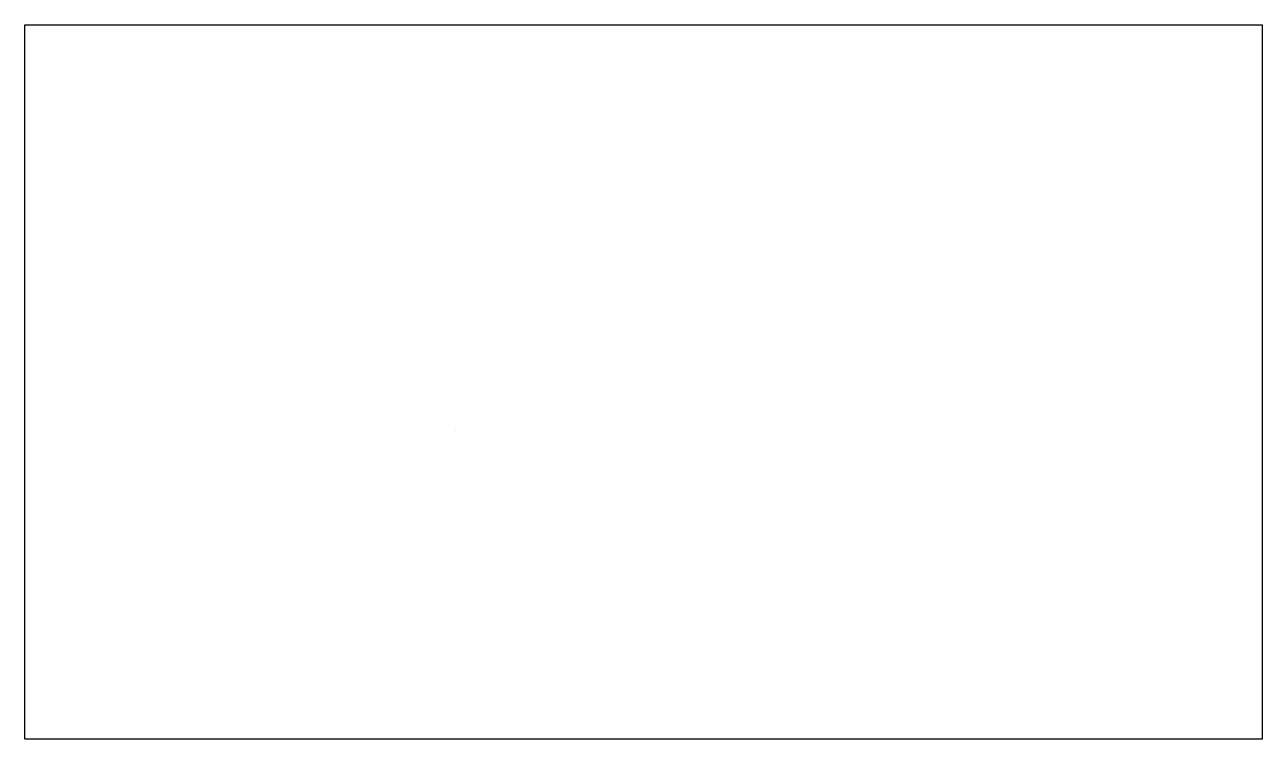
# Model space of a CAD drawing. Header units: millimetres. Extents: x -9.5 to 39.7, y -16.8 to 11.5.
import ezdxf

# ---------------------------------------------------------------- set-up
doc = ezdxf.new("R2010")
doc.units = ezdxf.units.MM

msp = doc.modelspace()

# ---------------------------------------------------------------- linework, layer by layer
msp.add_line((7.62, -4.58), (7.62, -4.58))
msp.add_lwpolyline([(-9.459, 11.55), (39.65, 11.55), (39.65, -16.821), (-9.459, -16.821)], close=True)

doc.saveas('drawing.dxf')
